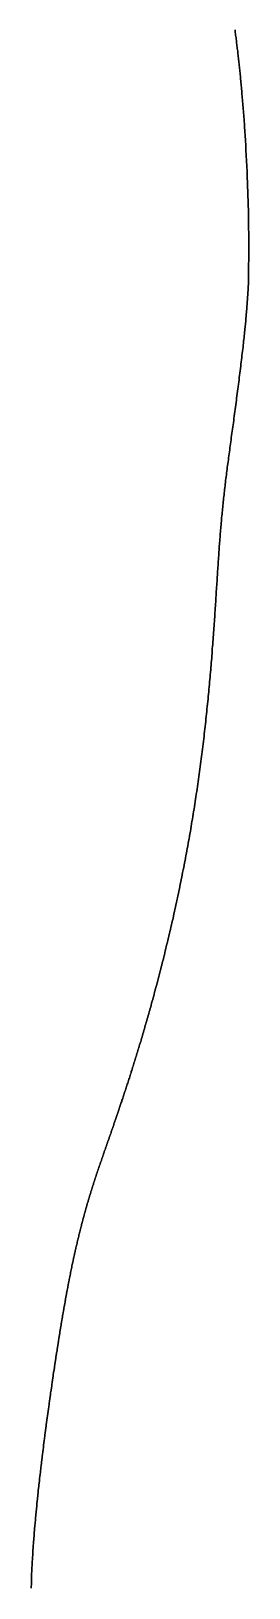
# Model space of a CAD drawing. Header units: inches. Extents: x 130170 to 284068, y 377793 to 804530.
# Drawn here: x 260296.8 to 260311.5, y 748606.5 to 748711.6 of the extents above; entities that cross this region are included whole.
import ezdxf

# ---------------------------------------------------------------- set-up
doc = ezdxf.new("R2010")
doc.units = ezdxf.units.IN
doc.header["$MEASUREMENT"] = 0
doc.layers.add('muni_il', color=7, linetype='Continuous')

msp = doc.modelspace()

# ---------------------------------------------------------------- linework, layer by layer
at = {"layer": 'muni_il'}
for points in [[(260296.78, 748606.47), (260296.78, 748606.52), (260296.78, 748606.58), (260296.78, 748606.63), (260296.79, 748606.68), (260296.79, 748606.74), (260296.79, 748606.79), (260296.79, 748606.85), (260296.79, 748606.9), (260296.79, 748606.95), (260296.8, 748607.01), (260296.8, 748607.06), (260296.8, 748607.12), (260296.8, 748607.17), (260296.8, 748607.23), (260296.81, 748607.28), (260296.81, 748607.34), (260296.81, 748607.39), (260296.81, 748607.45), (260296.81, 748607.51), (260296.82, 748607.56), (260296.82, 748607.62), (260296.82, 748607.68), (260296.82, 748607.73), (260296.83, 748607.79), (260296.83, 748607.85), (260296.83, 748607.9), (260296.84, 748607.96), (260296.84, 748608.02), (260296.84, 748608.08), (260296.85, 748608.13), (260296.85, 748608.19), (260296.85, 748608.25), (260296.85, 748608.31), (260296.86, 748608.37), (260296.86, 748608.43), (260296.86, 748608.48), (260296.87, 748608.54), (260296.87, 748608.6), (260296.88, 748608.66), (260296.88, 748608.72), (260296.88, 748608.78), (260296.89, 748608.84), (260296.89, 748608.9), (260296.89, 748608.96), (260296.9, 748609.02), (260296.9, 748609.09), (260296.91, 748609.15), (260296.91, 748609.21), (260296.92, 748609.27), (260296.92, 748609.33), (260296.92, 748609.39), (260296.93, 748609.45), (260296.93, 748609.52), (260296.94, 748609.58), (260296.94, 748609.64), (260296.95, 748609.7), (260296.95, 748609.77), (260296.96, 748609.83), (260296.96, 748609.89), (260296.97, 748609.96), (260296.97, 748610.02), (260296.98, 748610.09), (260296.98, 748610.15), (260296.99, 748610.22), (260296.99, 748610.28), (260297, 748610.34), (260297, 748610.41), (260297.01, 748610.47), (260297.01, 748610.54), (260297.02, 748610.61), (260297.03, 748610.67), (260297.03, 748610.74), (260297.04, 748610.8), (260297.04, 748610.87), (260297.05, 748610.94), (260297.06, 748611), (260297.06, 748611.07), (260297.07, 748611.14), (260297.07, 748611.21), (260297.08, 748611.27), (260297.09, 748611.34), (260297.09, 748611.41), (260297.1, 748611.48), (260297.11, 748611.55), (260297.11, 748611.61), (260297.12, 748611.68), (260297.13, 748611.75), (260297.13, 748611.82), (260297.14, 748611.89), (260297.15, 748611.96), (260297.15, 748612.03), (260297.16, 748612.1), (260297.17, 748612.17), (260297.17, 748612.24), (260297.18, 748612.31), (260297.19, 748612.38), (260297.2, 748612.45), (260297.2, 748612.52), (260297.21, 748612.59), (260297.22, 748612.67), (260297.23, 748612.74), (260297.23, 748612.81), (260297.24, 748612.88), (260297.25, 748612.95), (260297.26, 748613.02), (260297.26, 748613.1), (260297.27, 748613.17), (260297.28, 748613.24), (260297.29, 748613.31), (260297.3, 748613.39), (260297.3, 748613.46), (260297.31, 748613.53), (260297.32, 748613.61), (260297.33, 748613.68), (260297.34, 748613.75), (260297.34, 748613.83), (260297.35, 748613.9), (260297.36, 748613.98), (260297.37, 748614.05), (260297.38, 748614.12), (260297.39, 748614.2), (260297.4, 748614.27), (260297.4, 748614.35), (260297.41, 748614.42), (260297.42, 748614.5), (260297.43, 748614.57), (260297.44, 748614.65), (260297.45, 748614.72), (260297.46, 748614.8), (260297.47, 748614.87), (260297.47, 748614.95), (260297.48, 748615.02), (260297.49, 748615.1), (260297.5, 748615.17), (260297.51, 748615.25), (260297.52, 748615.33), (260297.53, 748615.4), (260297.54, 748615.48), (260297.55, 748615.55), (260297.56, 748615.63), (260297.57, 748615.71), (260297.58, 748615.78), (260297.59, 748615.86), (260297.6, 748615.94), (260297.61, 748616.01), (260297.62, 748616.09), (260297.62, 748616.16), (260297.63, 748616.24), (260297.64, 748616.32), (260297.65, 748616.39), (260297.66, 748616.47), (260297.67, 748616.55), (260297.68, 748616.62), (260297.69, 748616.7), (260297.7, 748616.78), (260297.71, 748616.85), (260297.72, 748616.93), (260297.73, 748617.01), (260297.74, 748617.08), (260297.75, 748617.16), (260297.76, 748617.24), (260297.77, 748617.31), (260297.78, 748617.39), (260297.79, 748617.47), (260297.8, 748617.54), (260297.81, 748617.62), (260297.82, 748617.7), (260297.83, 748617.77), (260297.84, 748617.85), (260297.85, 748617.93), (260297.86, 748618), (260297.87, 748618.08), (260297.89, 748618.16), (260297.9, 748618.23), (260297.91, 748618.31), (260297.92, 748618.38), (260297.93, 748618.46), (260297.94, 748618.54), (260297.95, 748618.61), (260297.96, 748618.69), (260297.97, 748618.76), (260297.98, 748618.84), (260297.99, 748618.91), (260298, 748618.99), (260298.01, 748619.07), (260298.02, 748619.14), (260298.03, 748619.22), (260298.04, 748619.29), (260298.05, 748619.37), (260298.06, 748619.44), (260298.07, 748619.51), (260298.08, 748619.59), (260298.09, 748619.66), (260298.1, 748619.74), (260298.12, 748619.81), (260298.13, 748619.89), (260298.14, 748619.96), (260298.15, 748620.03), (260298.16, 748620.11), (260298.17, 748620.18), (260298.18, 748620.25), (260298.19, 748620.33), (260298.2, 748620.4), (260298.21, 748620.47), (260298.22, 748620.55), (260298.23, 748620.62), (260298.24, 748620.69), (260298.25, 748620.76), (260298.26, 748620.83), (260298.27, 748620.91), (260298.28, 748620.98), (260298.29, 748621.05), (260298.31, 748621.12), (260298.32, 748621.19), (260298.33, 748621.26), (260298.34, 748621.33), (260298.35, 748621.4), (260298.36, 748621.47), (260298.37, 748621.54), (260298.38, 748621.61), (260298.39, 748621.68), (260298.4, 748621.75), (260298.41, 748621.82), (260298.42, 748621.89), (260298.43, 748621.96), (260298.44, 748622.03), (260298.45, 748622.1), (260298.46, 748622.17), (260298.47, 748622.23), (260298.48, 748622.3), (260298.49, 748622.37), (260298.5, 748622.44), (260298.52, 748622.5), (260298.53, 748622.57), (260298.54, 748622.64), (260298.55, 748622.7), (260298.56, 748622.77), (260298.57, 748622.84), (260298.58, 748622.9), (260298.59, 748622.97), (260298.6, 748623.03), (260298.61, 748623.1), (260298.62, 748623.16), (260298.63, 748623.23), (260298.64, 748623.29), (260298.65, 748623.36), (260298.66, 748623.42), (260298.67, 748623.48), (260298.68, 748623.55), (260298.69, 748623.61), (260298.7, 748623.67), (260298.71, 748623.73), (260298.72, 748623.8), (260298.73, 748623.86), (260298.74, 748623.92), (260298.75, 748623.98), (260298.76, 748624.04), (260298.77, 748624.11), (260298.78, 748624.17), (260298.79, 748624.23), (260298.8, 748624.29), (260298.81, 748624.35), (260298.82, 748624.41), (260298.83, 748624.47), (260298.84, 748624.53), (260298.85, 748624.59), (260298.86, 748624.64), (260298.87, 748624.7), (260298.88, 748624.76), (260298.89, 748624.82), (260298.9, 748624.88), (260298.91, 748624.94), (260298.92, 748624.99), (260298.93, 748625.05), (260298.94, 748625.11), (260298.95, 748625.16), (260298.96, 748625.22), (260298.97, 748625.28), (260298.98, 748625.33), (260298.99, 748625.39), (260299, 748625.44), (260299.01, 748625.5), (260299.02, 748625.55), (260299.03, 748625.61), (260299.04, 748625.66), (260299.05, 748625.72), (260299.06, 748625.77), (260299.07, 748625.83), (260299.08, 748625.88), (260299.09, 748625.93), (260299.1, 748625.99), (260299.1, 748626.04), (260299.11, 748626.09), (260299.12, 748626.14), (260299.13, 748626.2), (260299.14, 748626.25), (260299.15, 748626.3), (260299.16, 748626.35), (260299.17, 748626.4), (260299.18, 748626.45), (260299.19, 748626.51), (260299.2, 748626.56), (260299.21, 748626.61), (260299.22, 748626.66), (260299.23, 748626.71), (260299.24, 748626.76), (260299.25, 748626.81), (260299.26, 748626.86), (260299.27, 748626.91), (260299.28, 748626.95), (260299.28, 748627), (260299.29, 748627.05), (260299.3, 748627.1), (260299.31, 748627.15), (260299.32, 748627.2), (260299.33, 748627.24), (260299.34, 748627.29), (260299.35, 748627.34), (260299.36, 748627.39), (260299.37, 748627.43), (260299.38, 748627.48), (260299.39, 748627.53), (260299.4, 748627.57), (260299.41, 748627.62), (260299.42, 748627.67), (260299.42, 748627.71), (260299.43, 748627.76), (260299.44, 748627.8), (260299.45, 748627.85), (260299.46, 748627.89), (260299.47, 748627.94), (260299.48, 748627.99), (260299.49, 748628.03), (260299.5, 748628.07), (260299.51, 748628.12), (260299.52, 748628.16), (260299.53, 748628.21), (260299.53, 748628.25), (260299.54, 748628.3), (260299.55, 748628.34), (260299.56, 748628.38), (260299.57, 748628.43), (260299.58, 748628.47), (260299.59, 748628.51), (260299.6, 748628.56), (260299.61, 748628.6), (260299.62, 748628.64), (260299.63, 748628.68), (260299.64, 748628.73), (260299.64, 748628.77), (260299.65, 748628.81), (260299.66, 748628.85), (260299.67, 748628.89), (260299.68, 748628.94), (260299.69, 748628.98), (260299.7, 748629.02), (260299.71, 748629.06), (260299.72, 748629.1), (260299.73, 748629.14), (260299.74, 748629.18), (260299.75, 748629.22), (260299.75, 748629.27), (260299.76, 748629.31), (260299.77, 748629.35), (260299.78, 748629.39), (260299.79, 748629.43), (260299.8, 748629.47), (260299.81, 748629.51), (260299.82, 748629.55), (260299.83, 748629.59), (260299.84, 748629.63), (260299.85, 748629.67), (260299.86, 748629.71), (260299.87, 748629.75), (260299.87, 748629.79), (260299.88, 748629.82), (260299.89, 748629.86), (260299.9, 748629.9), (260299.91, 748629.94), (260299.92, 748629.98), (260299.93, 748630.02), (260299.94, 748630.06), (260299.95, 748630.1), (260299.96, 748630.14), (260299.97, 748630.17), (260299.98, 748630.21), (260299.99, 748630.25), (260299.99, 748630.29), (260300, 748630.33), (260300.01, 748630.37), (260300.02, 748630.4), (260300.03, 748630.44), (260300.04, 748630.48), (260300.05, 748630.52), (260300.06, 748630.56), (260300.07, 748630.59), (260300.08, 748630.63), (260300.09, 748630.67), (260300.1, 748630.71), (260300.11, 748630.74), (260300.12, 748630.78), (260300.13, 748630.82), (260300.14, 748630.86), (260300.15, 748630.89), (260300.16, 748630.93), (260300.16, 748630.97), (260300.17, 748631), (260300.18, 748631.04), (260300.19, 748631.08), (260300.2, 748631.11), (260300.21, 748631.15), (260300.22, 748631.19), (260300.23, 748631.23), (260300.24, 748631.26), (260300.25, 748631.3), (260300.26, 748631.34), (260300.27, 748631.37), (260300.28, 748631.41), (260300.29, 748631.45), (260300.3, 748631.48), (260300.31, 748631.52), (260300.32, 748631.55), (260300.33, 748631.59), (260300.34, 748631.63), (260300.35, 748631.66), (260300.36, 748631.7), (260300.37, 748631.74), (260300.38, 748631.77), (260300.39, 748631.81), (260300.4, 748631.85), (260300.41, 748631.88), (260300.42, 748631.92), (260300.43, 748631.95), (260300.44, 748631.99), (260300.45, 748632.03), (260300.46, 748632.06), (260300.47, 748632.1), (260300.48, 748632.13), (260300.49, 748632.17), (260300.5, 748632.21), (260300.51, 748632.24), (260300.52, 748632.28), (260300.53, 748632.32), (260300.54, 748632.35), (260300.55, 748632.39), (260300.56, 748632.42), (260300.57, 748632.46), (260300.58, 748632.5), (260300.59, 748632.53), (260300.61, 748632.57), (260300.62, 748632.6), (260300.63, 748632.64), (260300.64, 748632.68), (260300.65, 748632.71), (260300.66, 748632.75), (260300.67, 748632.79), (260300.68, 748632.82), (260300.69, 748632.86), (260300.7, 748632.89), (260300.71, 748632.93), (260300.72, 748632.97), (260300.74, 748633), (260300.75, 748633.04), (260300.76, 748633.08), (260300.77, 748633.11), (260300.78, 748633.15), (260300.79, 748633.19), (260300.8, 748633.22), (260300.81, 748633.26), (260300.83, 748633.3), (260300.84, 748633.33), (260300.85, 748633.37), (260300.86, 748633.41), (260300.87, 748633.44), (260300.88, 748633.48), (260300.9, 748633.52), (260300.91, 748633.56), (260300.92, 748633.59), (260300.93, 748633.63), (260300.94, 748633.67), (260300.95, 748633.71), (260300.97, 748633.74), (260300.98, 748633.78), (260300.99, 748633.82), (260301, 748633.86), (260301.02, 748633.9), (260301.03, 748633.93), (260301.04, 748633.97), (260301.05, 748634.01), (260301.07, 748634.05), (260301.08, 748634.09), (260301.09, 748634.13), (260301.1, 748634.16), (260301.12, 748634.2), (260301.13, 748634.24), (260301.14, 748634.28), (260301.15, 748634.32), (260301.17, 748634.36), (260301.18, 748634.4), (260301.19, 748634.44), (260301.21, 748634.48), (260301.22, 748634.52), (260301.23, 748634.56), (260301.25, 748634.6), (260301.26, 748634.64), (260301.28, 748634.68), (260301.29, 748634.72), (260301.3, 748634.76), (260301.32, 748634.8), (260301.33, 748634.85), (260301.35, 748634.89), (260301.36, 748634.93), (260301.37, 748634.97), (260301.39, 748635.01), (260301.4, 748635.06), (260301.42, 748635.1), (260301.43, 748635.14), (260301.45, 748635.18), (260301.46, 748635.23), (260301.48, 748635.27), (260301.49, 748635.31), (260301.51, 748635.36), (260301.52, 748635.4), (260301.54, 748635.45), (260301.55, 748635.49), (260301.57, 748635.53), (260301.58, 748635.58), (260301.6, 748635.63), (260301.61, 748635.67), (260301.63, 748635.72), (260301.65, 748635.76), (260301.66, 748635.81), (260301.68, 748635.86), (260301.69, 748635.9), (260301.71, 748635.95), (260301.73, 748636), (260301.74, 748636.04), (260301.76, 748636.09), (260301.78, 748636.14), (260301.79, 748636.19), (260301.81, 748636.24), (260301.83, 748636.29), (260301.85, 748636.34), (260301.86, 748636.39), (260301.88, 748636.44), (260301.9, 748636.49), (260301.92, 748636.54), (260301.93, 748636.59), (260301.95, 748636.64), (260301.97, 748636.69), (260301.99, 748636.75), (260302.01, 748636.8), (260302.03, 748636.85), (260302.04, 748636.91), (260302.06, 748636.96), (260302.08, 748637.01), (260302.1, 748637.07), (260302.12, 748637.12), (260302.14, 748637.18), (260302.16, 748637.23), (260302.18, 748637.29), (260302.2, 748637.35), (260302.22, 748637.4), (260302.24, 748637.46), (260302.26, 748637.52), (260302.28, 748637.58), (260302.3, 748637.64), (260302.32, 748637.7), (260302.34, 748637.76), (260302.36, 748637.82), (260302.38, 748637.88), (260302.4, 748637.94), (260302.42, 748638), (260302.44, 748638.06), (260302.47, 748638.12), (260302.49, 748638.19), (260302.51, 748638.25), (260302.53, 748638.32), (260302.55, 748638.38), (260302.58, 748638.45), (260302.6, 748638.51), (260302.62, 748638.58), (260302.64, 748638.64), (260302.67, 748638.71), (260302.69, 748638.78), (260302.71, 748638.85), (260302.74, 748638.92), (260302.76, 748638.99), (260302.78, 748639.06), (260302.81, 748639.13), (260302.83, 748639.2), (260302.85, 748639.27), (260302.88, 748639.34), (260302.9, 748639.42), (260302.93, 748639.49), (260302.95, 748639.56), (260302.98, 748639.64), (260303, 748639.71), (260303.03, 748639.79), (260303.05, 748639.87), (260303.08, 748639.94), (260303.1, 748640.02), (260303.13, 748640.1), (260303.16, 748640.18), (260303.18, 748640.26), (260303.21, 748640.34), (260303.23, 748640.42), (260303.26, 748640.5), (260303.29, 748640.58), (260303.31, 748640.67), (260303.34, 748640.75), (260303.37, 748640.84), (260303.4, 748640.92), (260303.42, 748641.01), (260303.45, 748641.09), (260303.48, 748641.18), (260303.51, 748641.27), (260303.53, 748641.36), (260303.56, 748641.44), (260303.59, 748641.53), (260303.62, 748641.63), (260303.65, 748641.72), (260303.68, 748641.81), (260303.71, 748641.9), (260303.73, 748642), (260303.76, 748642.09), (260303.79, 748642.18), (260303.82, 748642.28), (260303.85, 748642.38), (260303.88, 748642.47), (260303.91, 748642.57), (260303.94, 748642.67), (260303.97, 748642.77), (260304, 748642.87), (260304.03, 748642.97), (260304.06, 748643.07), (260304.09, 748643.17), (260304.13, 748643.28), (260304.16, 748643.38), (260304.19, 748643.48), (260304.22, 748643.59), (260304.25, 748643.7), (260304.28, 748643.8), (260304.31, 748643.91), (260304.35, 748644.02), (260304.38, 748644.13), (260304.41, 748644.24), (260304.44, 748644.35), (260304.47, 748644.46), (260304.51, 748644.57), (260304.54, 748644.68), (260304.57, 748644.8), (260304.6, 748644.91), (260304.64, 748645.03), (260304.67, 748645.14), (260304.7, 748645.26), (260304.74, 748645.38), (260304.77, 748645.5), (260304.8, 748645.61), (260304.84, 748645.73), (260304.87, 748645.85), (260304.9, 748645.98), (260304.94, 748646.1), (260304.97, 748646.22), (260305, 748646.34), (260305.04, 748646.47), (260305.07, 748646.59), (260305.1, 748646.72), (260305.14, 748646.85), (260305.17, 748646.97), (260305.21, 748647.1), (260305.24, 748647.23), (260305.27, 748647.36), (260305.31, 748647.49), (260305.34, 748647.62), (260305.38, 748647.75), (260305.41, 748647.88), (260305.45, 748648.02), (260305.48, 748648.15), (260305.51, 748648.28), (260305.55, 748648.42), (260305.58, 748648.55), (260305.62, 748648.69), (260305.65, 748648.83), (260305.69, 748648.96), (260305.72, 748649.1), (260305.76, 748649.24), (260305.79, 748649.38), (260305.82, 748649.52), (260305.86, 748649.66), (260305.89, 748649.8), (260305.93, 748649.95), (260305.96, 748650.09), (260306, 748650.23), (260306.03, 748650.38), (260306.06, 748650.52), (260306.1, 748650.67), (260306.13, 748650.81), (260306.17, 748650.96), (260306.2, 748651.11), (260306.24, 748651.26), (260306.27, 748651.41), (260306.3, 748651.55), (260306.34, 748651.7), (260306.37, 748651.85), (260306.4, 748652), (260306.44, 748652.16), (260306.47, 748652.31), (260306.5, 748652.46), (260306.54, 748652.61), (260306.57, 748652.77), (260306.6, 748652.92), (260306.64, 748653.08), (260306.67, 748653.23), (260306.7, 748653.39), (260306.74, 748653.54), (260306.77, 748653.7), (260306.8, 748653.86), (260306.83, 748654.01), (260306.87, 748654.17), (260306.9, 748654.33), (260306.93, 748654.49), (260306.96, 748654.65), (260306.99, 748654.81), (260307.02, 748654.97), (260307.06, 748655.13), (260307.09, 748655.29), (260307.12, 748655.45), (260307.15, 748655.61), (260307.18, 748655.77), (260307.21, 748655.94), (260307.24, 748656.1), (260307.27, 748656.26), (260307.3, 748656.43), (260307.33, 748656.59), (260307.36, 748656.75), (260307.39, 748656.92), (260307.42, 748657.08), (260307.45, 748657.25), (260307.48, 748657.41), (260307.51, 748657.58), (260307.54, 748657.74), (260307.56, 748657.91), (260307.59, 748658.08), (260307.62, 748658.24), (260307.65, 748658.41), (260307.67, 748658.58), (260307.7, 748658.75), (260307.73, 748658.91), (260307.76, 748659.08), (260307.78, 748659.25), (260307.81, 748659.42), (260307.83, 748659.59), (260307.86, 748659.75), (260307.89, 748659.92), (260307.91, 748660.09), (260307.94, 748660.26), (260307.96, 748660.43), (260307.99, 748660.6), (260308.01, 748660.77), (260308.04, 748660.94), (260308.06, 748661.11), (260308.08, 748661.28), (260308.11, 748661.45), (260308.13, 748661.62), (260308.15, 748661.79), (260308.18, 748661.96), (260308.2, 748662.13), (260308.22, 748662.3), (260308.24, 748662.47), (260308.27, 748662.63), (260308.29, 748662.8), (260308.31, 748662.97), (260308.33, 748663.14), (260308.35, 748663.31), (260308.37, 748663.48), (260308.39, 748663.65), (260308.41, 748663.82), (260308.43, 748663.99), (260308.45, 748664.16), (260308.47, 748664.33), (260308.49, 748664.5), (260308.51, 748664.67), (260308.53, 748664.84), (260308.55, 748665), (260308.56, 748665.17), (260308.58, 748665.34), (260308.6, 748665.51), (260308.62, 748665.68), (260308.63, 748665.84), (260308.65, 748666.01), (260308.67, 748666.18), (260308.68, 748666.34), (260308.7, 748666.51), (260308.72, 748666.68), (260308.73, 748666.84), (260308.75, 748667.01), (260308.76, 748667.17), (260308.78, 748667.34), (260308.79, 748667.5), (260308.81, 748667.67), (260308.82, 748667.83), (260308.84, 748667.99), (260308.85, 748668.16), (260308.87, 748668.32), (260308.88, 748668.48), (260308.89, 748668.64), (260308.91, 748668.8), (260308.92, 748668.96), (260308.93, 748669.12), (260308.95, 748669.28), (260308.96, 748669.44), (260308.97, 748669.6), (260308.98, 748669.76), (260308.99, 748669.92), (260309.01, 748670.07), (260309.02, 748670.23), (260309.03, 748670.39), (260309.04, 748670.54), (260309.05, 748670.7), (260309.06, 748670.85), (260309.07, 748671), (260309.09, 748671.16), (260309.1, 748671.31), (260309.11, 748671.46), (260309.12, 748671.61), (260309.13, 748671.76), (260309.14, 748671.91), (260309.15, 748672.06), (260309.16, 748672.21), (260309.17, 748672.36), (260309.18, 748672.5), (260309.19, 748672.65), (260309.2, 748672.8), (260309.21, 748672.94), (260309.22, 748673.08), (260309.22, 748673.23), (260309.23, 748673.37), (260309.24, 748673.51), (260309.25, 748673.65), (260309.26, 748673.79), (260309.27, 748673.93), (260309.28, 748674.07), (260309.29, 748674.21), (260309.3, 748674.35), (260309.31, 748674.48), (260309.31, 748674.62), (260309.32, 748674.76), (260309.33, 748674.89), (260309.34, 748675.02), (260309.35, 748675.16), (260309.36, 748675.29), (260309.37, 748675.42), (260309.38, 748675.55), (260309.38, 748675.68), (260309.39, 748675.81), (260309.4, 748675.94), (260309.41, 748676.07), (260309.42, 748676.2), (260309.43, 748676.32), (260309.44, 748676.45), (260309.45, 748676.58), (260309.46, 748676.7), (260309.46, 748676.83), (260309.47, 748676.95), (260309.48, 748677.07), (260309.49, 748677.2), (260309.5, 748677.32), (260309.51, 748677.44), (260309.52, 748677.56), (260309.53, 748677.69), (260309.54, 748677.81), (260309.55, 748677.93), (260309.56, 748678.05), (260309.57, 748678.17), (260309.58, 748678.29), (260309.59, 748678.41), (260309.6, 748678.53), (260309.61, 748678.64), (260309.62, 748678.76), (260309.63, 748678.88), (260309.65, 748679), (260309.66, 748679.12), (260309.67, 748679.24), (260309.68, 748679.36), (260309.69, 748679.47), (260309.7, 748679.59), (260309.72, 748679.71), (260309.73, 748679.83), (260309.74, 748679.95), (260309.75, 748680.07), (260309.77, 748680.19), (260309.78, 748680.31), (260309.79, 748680.43), (260309.81, 748680.55), (260309.82, 748680.67), (260309.84, 748680.79), (260309.85, 748680.91), (260309.86, 748681.03), (260309.88, 748681.15), (260309.89, 748681.28), (260309.91, 748681.4), (260309.92, 748681.53), (260309.94, 748681.65), (260309.95, 748681.78), (260309.97, 748681.9), (260309.99, 748682.03), (260310, 748682.16), (260310.02, 748682.28), (260310.04, 748682.41), (260310.05, 748682.54), (260310.07, 748682.67), (260310.09, 748682.81), (260310.1, 748682.94), (260310.12, 748683.07), (260310.14, 748683.21), (260310.16, 748683.34), (260310.18, 748683.48), (260310.19, 748683.61), (260310.21, 748683.75), (260310.23, 748683.89), (260310.25, 748684.03), (260310.27, 748684.17), (260310.29, 748684.31), (260310.31, 748684.46), (260310.33, 748684.6), (260310.35, 748684.74), (260310.37, 748684.89), (260310.39, 748685.03), (260310.41, 748685.18), (260310.43, 748685.33), (260310.45, 748685.48), (260310.47, 748685.63), (260310.49, 748685.78), (260310.51, 748685.93), (260310.53, 748686.08), (260310.55, 748686.23), (260310.57, 748686.38), (260310.59, 748686.54), (260310.61, 748686.69), (260310.63, 748686.84), (260310.65, 748687), (260310.67, 748687.15), (260310.69, 748687.3), (260310.71, 748687.46), (260310.73, 748687.61), (260310.75, 748687.77), (260310.77, 748687.92), (260310.79, 748688.08), (260310.81, 748688.23), (260310.83, 748688.38), (260310.85, 748688.53), (260310.87, 748688.69), (260310.89, 748688.84), (260310.91, 748688.99), (260310.92, 748689.14), (260310.94, 748689.28), (260310.96, 748689.43), (260310.98, 748689.58), (260310.99, 748689.72), (260311.01, 748689.86), (260311.03, 748690), (260311.04, 748690.14), (260311.06, 748690.28), (260311.07, 748690.41), (260311.09, 748690.55), (260311.1, 748690.68), (260311.12, 748690.8), (260311.13, 748690.93), (260311.14, 748691.05), (260311.16, 748691.17), (260311.17, 748691.29), (260311.18, 748691.4), (260311.19, 748691.51), (260311.2, 748691.62), (260311.21, 748691.72), (260311.22, 748691.82), (260311.23, 748691.91), (260311.24, 748692.01), (260311.25, 748692.09), (260311.25, 748692.18), (260311.26, 748692.26), (260311.27, 748692.33), (260311.27, 748692.4), (260311.28, 748692.47), (260311.28, 748692.53), (260311.29, 748692.59), (260311.29, 748692.64), (260311.3, 748692.69), (260311.3, 748692.74), (260311.3, 748692.78), (260311.31, 748692.81), (260311.31, 748692.84), (260311.31, 748692.87), (260311.31, 748692.89), (260311.31, 748692.91), (260311.31, 748692.93), (260311.31, 748692.94), (260311.41, 748694.21), (260311.42, 748694.7), (260311.43, 748694.94), (260311.43, 748695.18), (260311.44, 748695.42), (260311.44, 748695.66), (260311.44, 748695.9), (260311.45, 748696.14), (260311.45, 748696.38), (260311.45, 748696.62), (260311.45, 748696.86), (260311.45, 748697.09), (260311.45, 748697.33), (260311.45, 748697.56), (260311.45, 748697.79), (260311.45, 748698.02), (260311.44, 748698.25), (260311.44, 748698.48), (260311.44, 748698.71), (260311.43, 748698.93), (260311.43, 748699.15), (260311.42, 748699.37), (260311.42, 748699.59), (260311.41, 748699.81), (260311.41, 748700.02), (260311.4, 748700.23), (260311.39, 748700.44), (260311.39, 748700.65), (260311.38, 748700.86), (260311.37, 748701.06), (260311.37, 748701.26), (260311.36, 748701.46), (260311.35, 748701.66), (260311.34, 748701.85), (260311.33, 748702.04), (260311.33, 748702.23), (260311.32, 748702.42), (260311.31, 748702.6), (260311.3, 748702.78), (260311.29, 748702.96), (260311.28, 748703.14), (260311.27, 748703.32), (260311.26, 748703.49), (260311.25, 748703.66), (260311.24, 748703.83), (260311.24, 748703.99), (260311.23, 748704.16), (260311.22, 748704.32), (260311.21, 748704.48), (260311.2, 748704.63), (260311.19, 748704.79), (260311.18, 748704.94), (260311.17, 748705.09), (260311.16, 748705.24), (260311.15, 748705.39), (260311.14, 748705.53), (260311.13, 748705.67), (260311.12, 748705.81), (260311.11, 748705.95), (260311.1, 748706.09), (260311.09, 748706.22), (260311.08, 748706.35), (260311.07, 748706.49), (260311.05, 748706.61), (260311.04, 748706.74), (260311.03, 748706.87), (260311.02, 748706.99), (260311.01, 748707.12), (260311, 748707.24), (260310.99, 748707.36), (260310.98, 748707.47), (260310.97, 748707.59), (260310.96, 748707.71), (260310.95, 748707.82), (260310.94, 748707.94), (260310.93, 748708.05), (260310.92, 748708.16), (260310.91, 748708.27), (260310.9, 748708.38), (260310.89, 748708.48), (260310.88, 748708.59), (260310.87, 748708.69), (260310.86, 748708.8), (260310.85, 748708.9), (260310.84, 748709), (260310.83, 748709.11), (260310.82, 748709.21), (260310.8, 748709.31), (260310.79, 748709.41), (260310.78, 748709.5), (260310.77, 748709.6), (260310.76, 748709.7), (260310.75, 748709.8), (260310.74, 748709.89), (260310.73, 748709.99), (260310.72, 748710.08), (260310.71, 748710.17), (260310.7, 748710.27), (260310.69, 748710.36), (260310.67, 748710.45), (260310.66, 748710.54), (260310.65, 748710.64), (260310.64, 748710.73), (260310.63, 748710.82), (260310.62, 748710.91), (260310.61, 748711), (260310.6, 748711.08), (260310.59, 748711.17), (260310.58, 748711.26), (260310.56, 748711.35), (260310.55, 748711.44), (260310.54, 748711.52), (260310.53, 748711.61), (260310.52, 748711.7)], [(260310.52, 748711.7), (260310.53, 748711.61), (260310.54, 748711.52), (260310.55, 748711.44), (260310.56, 748711.35), (260310.58, 748711.26), (260310.59, 748711.17), (260310.6, 748711.08), (260310.61, 748711), (260310.62, 748710.91), (260310.63, 748710.82), (260310.64, 748710.73), (260310.65, 748710.64), (260310.66, 748710.54), (260310.67, 748710.45), (260310.69, 748710.36), (260310.7, 748710.27), (260310.71, 748710.17), (260310.72, 748710.08), (260310.73, 748709.99), (260310.74, 748709.89), (260310.75, 748709.8), (260310.76, 748709.7), (260310.77, 748709.6), (260310.78, 748709.5), (260310.79, 748709.41), (260310.8, 748709.31), (260310.82, 748709.21), (260310.83, 748709.11), (260310.84, 748709), (260310.85, 748708.9), (260310.86, 748708.8), (260310.87, 748708.69), (260310.88, 748708.59), (260310.89, 748708.48), (260310.9, 748708.38), (260310.91, 748708.27), (260310.92, 748708.16), (260310.93, 748708.05), (260310.94, 748707.94), (260310.95, 748707.82), (260310.96, 748707.71), (260310.97, 748707.59), (260310.98, 748707.47), (260310.99, 748707.36), (260311, 748707.24), (260311.01, 748707.12), (260311.02, 748706.99), (260311.03, 748706.87), (260311.04, 748706.74), (260311.05, 748706.61), (260311.07, 748706.49), (260311.08, 748706.35), (260311.09, 748706.22), (260311.1, 748706.09), (260311.11, 748705.95), (260311.12, 748705.81), (260311.13, 748705.67), (260311.14, 748705.53), (260311.15, 748705.39), (260311.16, 748705.24), (260311.17, 748705.09), (260311.18, 748704.94), (260311.19, 748704.79), (260311.2, 748704.63), (260311.21, 748704.48), (260311.22, 748704.32), (260311.23, 748704.16), (260311.24, 748703.99), (260311.24, 748703.83), (260311.25, 748703.66), (260311.26, 748703.49), (260311.27, 748703.32), (260311.28, 748703.14), (260311.29, 748702.96), (260311.3, 748702.78), (260311.31, 748702.6), (260311.32, 748702.42), (260311.33, 748702.23), (260311.33, 748702.04), (260311.34, 748701.85), (260311.35, 748701.66), (260311.36, 748701.46), (260311.37, 748701.26), (260311.37, 748701.06), (260311.38, 748700.86), (260311.39, 748700.65), (260311.39, 748700.44), (260311.4, 748700.23), (260311.41, 748700.02), (260311.41, 748699.81), (260311.42, 748699.59), (260311.42, 748699.37), (260311.43, 748699.15), (260311.43, 748698.93), (260311.44, 748698.71), (260311.44, 748698.48), (260311.44, 748698.25), (260311.45, 748698.02), (260311.45, 748697.79), (260311.45, 748697.56), (260311.45, 748697.33), (260311.45, 748697.09), (260311.45, 748696.86), (260311.45, 748696.62), (260311.45, 748696.38), (260311.45, 748696.14), (260311.44, 748695.9), (260311.44, 748695.66), (260311.44, 748695.42), (260311.43, 748695.18), (260311.43, 748694.94), (260311.42, 748694.7), (260311.41, 748694.21), (260311.31, 748692.94), (260311.31, 748692.93), (260311.31, 748692.91), (260311.31, 748692.89), (260311.31, 748692.87), (260311.31, 748692.84), (260311.31, 748692.81), (260311.3, 748692.78), (260311.3, 748692.74), (260311.3, 748692.69), (260311.29, 748692.64), (260311.29, 748692.59), (260311.28, 748692.53), (260311.28, 748692.47), (260311.27, 748692.4), (260311.27, 748692.33), (260311.26, 748692.26), (260311.25, 748692.18), (260311.25, 748692.09), (260311.24, 748692.01), (260311.23, 748691.91), (260311.22, 748691.82), (260311.21, 748691.72), (260311.2, 748691.62), (260311.19, 748691.51), (260311.18, 748691.4), (260311.17, 748691.29), (260311.16, 748691.17), (260311.14, 748691.05), (260311.13, 748690.93), (260311.12, 748690.8), (260311.1, 748690.68), (260311.09, 748690.55), (260311.07, 748690.41), (260311.06, 748690.28), (260311.04, 748690.14), (260311.03, 748690), (260311.01, 748689.86), (260310.99, 748689.72), (260310.98, 748689.58), (260310.96, 748689.43), (260310.94, 748689.28), (260310.92, 748689.14), (260310.91, 748688.99), (260310.89, 748688.84), (260310.87, 748688.69), (260310.85, 748688.53), (260310.83, 748688.38), (260310.81, 748688.23), (260310.79, 748688.08), (260310.77, 748687.92), (260310.75, 748687.77), (260310.73, 748687.61), (260310.71, 748687.46), (260310.69, 748687.3), (260310.67, 748687.15), (260310.65, 748687), (260310.63, 748686.84), (260310.61, 748686.69), (260310.59, 748686.54), (260310.57, 748686.38), (260310.55, 748686.23), (260310.53, 748686.08), (260310.51, 748685.93), (260310.49, 748685.78), (260310.47, 748685.63), (260310.45, 748685.48), (260310.43, 748685.33), (260310.41, 748685.18), (260310.39, 748685.03), (260310.37, 748684.89), (260310.35, 748684.74), (260310.33, 748684.6), (260310.31, 748684.46), (260310.29, 748684.31), (260310.27, 748684.17), (260310.25, 748684.03), (260310.23, 748683.89), (260310.21, 748683.75), (260310.19, 748683.61), (260310.18, 748683.48), (260310.16, 748683.34), (260310.14, 748683.21), (260310.12, 748683.07), (260310.1, 748682.94), (260310.09, 748682.81), (260310.07, 748682.67), (260310.05, 748682.54), (260310.04, 748682.41), (260310.02, 748682.28), (260310, 748682.16), (260309.99, 748682.03), (260309.97, 748681.9), (260309.95, 748681.78), (260309.94, 748681.65), (260309.92, 748681.53), (260309.91, 748681.4), (260309.89, 748681.28), (260309.88, 748681.15), (260309.86, 748681.03), (260309.85, 748680.91), (260309.84, 748680.79), (260309.82, 748680.67), (260309.81, 748680.55), (260309.79, 748680.43), (260309.78, 748680.31), (260309.77, 748680.19), (260309.75, 748680.07), (260309.74, 748679.95), (260309.73, 748679.83), (260309.72, 748679.71), (260309.7, 748679.59), (260309.69, 748679.47), (260309.68, 748679.36), (260309.67, 748679.24), (260309.66, 748679.12), (260309.65, 748679), (260309.63, 748678.88), (260309.62, 748678.76), (260309.61, 748678.64), (260309.6, 748678.53), (260309.59, 748678.41), (260309.58, 748678.29), (260309.57, 748678.17), (260309.56, 748678.05), (260309.55, 748677.93), (260309.54, 748677.81), (260309.53, 748677.69), (260309.52, 748677.56), (260309.51, 748677.44), (260309.5, 748677.32), (260309.49, 748677.2), (260309.48, 748677.07), (260309.47, 748676.95), (260309.46, 748676.83), (260309.46, 748676.7), (260309.45, 748676.58), (260309.44, 748676.45), (260309.43, 748676.32), (260309.42, 748676.2), (260309.41, 748676.07), (260309.4, 748675.94), (260309.39, 748675.81), (260309.38, 748675.68), (260309.38, 748675.55), (260309.37, 748675.42), (260309.36, 748675.29), (260309.35, 748675.16), (260309.34, 748675.02), (260309.33, 748674.89), (260309.32, 748674.76), (260309.31, 748674.62), (260309.31, 748674.48), (260309.3, 748674.35), (260309.29, 748674.21), (260309.28, 748674.07), (260309.27, 748673.93), (260309.26, 748673.79), (260309.25, 748673.65), (260309.24, 748673.51), (260309.23, 748673.37), (260309.22, 748673.23), (260309.22, 748673.08), (260309.21, 748672.94), (260309.2, 748672.8), (260309.19, 748672.65), (260309.18, 748672.5), (260309.17, 748672.36), (260309.16, 748672.21), (260309.15, 748672.06), (260309.14, 748671.91), (260309.13, 748671.76), (260309.12, 748671.61), (260309.11, 748671.46), (260309.1, 748671.31), (260309.09, 748671.16), (260309.07, 748671), (260309.06, 748670.85), (260309.05, 748670.7), (260309.04, 748670.54), (260309.03, 748670.39), (260309.02, 748670.23), (260309.01, 748670.07), (260308.99, 748669.92), (260308.98, 748669.76), (260308.97, 748669.6), (260308.96, 748669.44), (260308.95, 748669.28), (260308.93, 748669.12), (260308.92, 748668.96), (260308.91, 748668.8), (260308.89, 748668.64), (260308.88, 748668.48), (260308.87, 748668.32), (260308.85, 748668.16), (260308.84, 748667.99), (260308.82, 748667.83), (260308.81, 748667.67), (260308.79, 748667.5), (260308.78, 748667.34), (260308.76, 748667.17), (260308.75, 748667.01), (260308.73, 748666.84), (260308.72, 748666.68), (260308.7, 748666.51), (260308.68, 748666.34), (260308.67, 748666.18), (260308.65, 748666.01), (260308.63, 748665.84), (260308.62, 748665.68), (260308.6, 748665.51), (260308.58, 748665.34), (260308.56, 748665.17), (260308.55, 748665), (260308.53, 748664.84), (260308.51, 748664.67), (260308.49, 748664.5), (260308.47, 748664.33), (260308.45, 748664.16), (260308.43, 748663.99), (260308.41, 748663.82), (260308.39, 748663.65), (260308.37, 748663.48), (260308.35, 748663.31), (260308.33, 748663.14), (260308.31, 748662.97), (260308.29, 748662.8), (260308.27, 748662.63), (260308.24, 748662.47), (260308.22, 748662.3), (260308.2, 748662.13), (260308.18, 748661.96), (260308.15, 748661.79), (260308.13, 748661.62), (260308.11, 748661.45), (260308.08, 748661.28), (260308.06, 748661.11), (260308.04, 748660.94), (260308.01, 748660.77), (260307.99, 748660.6), (260307.96, 748660.43), (260307.94, 748660.26), (260307.91, 748660.09), (260307.89, 748659.92), (260307.86, 748659.75), (260307.83, 748659.59), (260307.81, 748659.42), (260307.78, 748659.25), (260307.76, 748659.08), (260307.73, 748658.91), (260307.7, 748658.75), (260307.67, 748658.58), (260307.65, 748658.41), (260307.62, 748658.24), (260307.59, 748658.08), (260307.56, 748657.91), (260307.54, 748657.74), (260307.51, 748657.58), (260307.48, 748657.41), (260307.45, 748657.25), (260307.42, 748657.08), (260307.39, 748656.92), (260307.36, 748656.75), (260307.33, 748656.59), (260307.3, 748656.43), (260307.27, 748656.26), (260307.24, 748656.1), (260307.21, 748655.94), (260307.18, 748655.77), (260307.15, 748655.61), (260307.12, 748655.45), (260307.09, 748655.29), (260307.06, 748655.13), (260307.02, 748654.97), (260306.99, 748654.81), (260306.96, 748654.65), (260306.93, 748654.49), (260306.9, 748654.33), (260306.87, 748654.17), (260306.83, 748654.01), (260306.8, 748653.86), (260306.77, 748653.7), (260306.74, 748653.54), (260306.7, 748653.39), (260306.67, 748653.23), (260306.64, 748653.08), (260306.6, 748652.92), (260306.57, 748652.77), (260306.54, 748652.61), (260306.5, 748652.46), (260306.47, 748652.31), (260306.44, 748652.16), (260306.4, 748652), (260306.37, 748651.85), (260306.34, 748651.7), (260306.3, 748651.55), (260306.27, 748651.41), (260306.24, 748651.26), (260306.2, 748651.11), (260306.17, 748650.96), (260306.13, 748650.81), (260306.1, 748650.67), (260306.06, 748650.52), (260306.03, 748650.38), (260306, 748650.23), (260305.96, 748650.09), (260305.93, 748649.95), (260305.89, 748649.8), (260305.86, 748649.66), (260305.82, 748649.52), (260305.79, 748649.38), (260305.76, 748649.24), (260305.72, 748649.1), (260305.69, 748648.96), (260305.65, 748648.83), (260305.62, 748648.69), (260305.58, 748648.55), (260305.55, 748648.42), (260305.51, 748648.28), (260305.48, 748648.15), (260305.45, 748648.02), (260305.41, 748647.88), (260305.38, 748647.75), (260305.34, 748647.62), (260305.31, 748647.49), (260305.27, 748647.36), (260305.24, 748647.23), (260305.21, 748647.1), (260305.17, 748646.97), (260305.14, 748646.85), (260305.1, 748646.72), (260305.07, 748646.59), (260305.04, 748646.47), (260305, 748646.34), (260304.97, 748646.22), (260304.94, 748646.1), (260304.9, 748645.98), (260304.87, 748645.85), (260304.84, 748645.73), (260304.8, 748645.61), (260304.77, 748645.5), (260304.74, 748645.38), (260304.7, 748645.26), (260304.67, 748645.14), (260304.64, 748645.03), (260304.6, 748644.91), (260304.57, 748644.8), (260304.54, 748644.68), (260304.51, 748644.57), (260304.47, 748644.46), (260304.44, 748644.35), (260304.41, 748644.24), (260304.38, 748644.13), (260304.35, 748644.02), (260304.31, 748643.91), (260304.28, 748643.8), (260304.25, 748643.7), (260304.22, 748643.59), (260304.19, 748643.48), (260304.16, 748643.38), (260304.13, 748643.28), (260304.09, 748643.17), (260304.06, 748643.07), (260304.03, 748642.97), (260304, 748642.87), (260303.97, 748642.77), (260303.94, 748642.67), (260303.91, 748642.57), (260303.88, 748642.47), (260303.85, 748642.38), (260303.82, 748642.28), (260303.79, 748642.18), (260303.76, 748642.09), (260303.73, 748642), (260303.71, 748641.9), (260303.68, 748641.81), (260303.65, 748641.72), (260303.62, 748641.63), (260303.59, 748641.53), (260303.56, 748641.44), (260303.53, 748641.36), (260303.51, 748641.27), (260303.48, 748641.18), (260303.45, 748641.09), (260303.42, 748641.01), (260303.4, 748640.92), (260303.37, 748640.84), (260303.34, 748640.75), (260303.31, 748640.67), (260303.29, 748640.58), (260303.26, 748640.5), (260303.23, 748640.42), (260303.21, 748640.34), (260303.18, 748640.26), (260303.16, 748640.18), (260303.13, 748640.1), (260303.1, 748640.02), (260303.08, 748639.94), (260303.05, 748639.87), (260303.03, 748639.79), (260303, 748639.71), (260302.98, 748639.64), (260302.95, 748639.56), (260302.93, 748639.49), (260302.9, 748639.42), (260302.88, 748639.34), (260302.85, 748639.27), (260302.83, 748639.2), (260302.81, 748639.13), (260302.78, 748639.06), (260302.76, 748638.99), (260302.74, 748638.92), (260302.71, 748638.85), (260302.69, 748638.78), (260302.67, 748638.71), (260302.64, 748638.64), (260302.62, 748638.58), (260302.6, 748638.51), (260302.58, 748638.45), (260302.55, 748638.38), (260302.53, 748638.32), (260302.51, 748638.25), (260302.49, 748638.19), (260302.47, 748638.12), (260302.44, 748638.06), (260302.42, 748638), (260302.4, 748637.94), (260302.38, 748637.88), (260302.36, 748637.82), (260302.34, 748637.76), (260302.32, 748637.7), (260302.3, 748637.64), (260302.28, 748637.58), (260302.26, 748637.52), (260302.24, 748637.46), (260302.22, 748637.4), (260302.2, 748637.35), (260302.18, 748637.29), (260302.16, 748637.23), (260302.14, 748637.18), (260302.12, 748637.12), (260302.1, 748637.07), (260302.08, 748637.01), (260302.06, 748636.96), (260302.04, 748636.91), (260302.03, 748636.85), (260302.01, 748636.8), (260301.99, 748636.75), (260301.97, 748636.69), (260301.95, 748636.64), (260301.93, 748636.59), (260301.92, 748636.54), (260301.9, 748636.49), (260301.88, 748636.44), (260301.86, 748636.39), (260301.85, 748636.34), (260301.83, 748636.29), (260301.81, 748636.24), (260301.79, 748636.19), (260301.78, 748636.14), (260301.76, 748636.09), (260301.74, 748636.04), (260301.73, 748636), (260301.71, 748635.95), (260301.69, 748635.9), (260301.68, 748635.86), (260301.66, 748635.81), (260301.65, 748635.76), (260301.63, 748635.72), (260301.61, 748635.67), (260301.6, 748635.63), (260301.58, 748635.58), (260301.57, 748635.53), (260301.55, 748635.49), (260301.54, 748635.45), (260301.52, 748635.4), (260301.51, 748635.36), (260301.49, 748635.31), (260301.48, 748635.27), (260301.46, 748635.23), (260301.45, 748635.18), (260301.43, 748635.14), (260301.42, 748635.1), (260301.4, 748635.06), (260301.39, 748635.01), (260301.37, 748634.97), (260301.36, 748634.93), (260301.35, 748634.89), (260301.33, 748634.85), (260301.32, 748634.8), (260301.3, 748634.76), (260301.29, 748634.72), (260301.28, 748634.68), (260301.26, 748634.64), (260301.25, 748634.6), (260301.23, 748634.56), (260301.22, 748634.52), (260301.21, 748634.48), (260301.19, 748634.44), (260301.18, 748634.4), (260301.17, 748634.36), (260301.15, 748634.32), (260301.14, 748634.28), (260301.13, 748634.24), (260301.12, 748634.2), (260301.1, 748634.16), (260301.09, 748634.13), (260301.08, 748634.09), (260301.07, 748634.05), (260301.05, 748634.01), (260301.04, 748633.97), (260301.03, 748633.93), (260301.02, 748633.9), (260301, 748633.86), (260300.99, 748633.82), (260300.98, 748633.78), (260300.97, 748633.74), (260300.95, 748633.71), (260300.94, 748633.67), (260300.93, 748633.63), (260300.92, 748633.59), (260300.91, 748633.56), (260300.9, 748633.52), (260300.88, 748633.48), (260300.87, 748633.44), (260300.86, 748633.41), (260300.85, 748633.37), (260300.84, 748633.33), (260300.83, 748633.3), (260300.81, 748633.26), (260300.8, 748633.22), (260300.79, 748633.19), (260300.78, 748633.15), (260300.77, 748633.11), (260300.76, 748633.08), (260300.75, 748633.04), (260300.74, 748633), (260300.72, 748632.97), (260300.71, 748632.93), (260300.7, 748632.89), (260300.69, 748632.86), (260300.68, 748632.82), (260300.67, 748632.79), (260300.66, 748632.75), (260300.65, 748632.71), (260300.64, 748632.68), (260300.63, 748632.64), (260300.62, 748632.6), (260300.61, 748632.57), (260300.59, 748632.53), (260300.58, 748632.5), (260300.57, 748632.46), (260300.56, 748632.42), (260300.55, 748632.39), (260300.54, 748632.35), (260300.53, 748632.32), (260300.52, 748632.28), (260300.51, 748632.24), (260300.5, 748632.21), (260300.49, 748632.17), (260300.48, 748632.13), (260300.47, 748632.1), (260300.46, 748632.06), (260300.45, 748632.03), (260300.44, 748631.99), (260300.43, 748631.95), (260300.42, 748631.92), (260300.41, 748631.88), (260300.4, 748631.85), (260300.39, 748631.81), (260300.38, 748631.77), (260300.37, 748631.74), (260300.36, 748631.7), (260300.35, 748631.66), (260300.34, 748631.63), (260300.33, 748631.59), (260300.32, 748631.55), (260300.31, 748631.52), (260300.3, 748631.48), (260300.29, 748631.45), (260300.28, 748631.41), (260300.27, 748631.37), (260300.26, 748631.34), (260300.25, 748631.3), (260300.24, 748631.26), (260300.23, 748631.23), (260300.22, 748631.19), (260300.21, 748631.15), (260300.2, 748631.11), (260300.19, 748631.08), (260300.18, 748631.04), (260300.17, 748631), (260300.16, 748630.97), (260300.16, 748630.93), (260300.15, 748630.89), (260300.14, 748630.86), (260300.13, 748630.82), (260300.12, 748630.78), (260300.11, 748630.74), (260300.1, 748630.71), (260300.09, 748630.67), (260300.08, 748630.63), (260300.07, 748630.59), (260300.06, 748630.56), (260300.05, 748630.52), (260300.04, 748630.48), (260300.03, 748630.44), (260300.02, 748630.4), (260300.01, 748630.37), (260300, 748630.33), (260299.99, 748630.29), (260299.99, 748630.25), (260299.98, 748630.21), (260299.97, 748630.17), (260299.96, 748630.14), (260299.95, 748630.1), (260299.94, 748630.06), (260299.93, 748630.02), (260299.92, 748629.98), (260299.91, 748629.94), (260299.9, 748629.9), (260299.89, 748629.86), (260299.88, 748629.82), (260299.87, 748629.79), (260299.87, 748629.75), (260299.86, 748629.71), (260299.85, 748629.67), (260299.84, 748629.63), (260299.83, 748629.59), (260299.82, 748629.55), (260299.81, 748629.51), (260299.8, 748629.47), (260299.79, 748629.43), (260299.78, 748629.39), (260299.77, 748629.35), (260299.76, 748629.31), (260299.75, 748629.27), (260299.75, 748629.22), (260299.74, 748629.18), (260299.73, 748629.14), (260299.72, 748629.1), (260299.71, 748629.06), (260299.7, 748629.02), (260299.69, 748628.98), (260299.68, 748628.94), (260299.67, 748628.89), (260299.66, 748628.85), (260299.65, 748628.81), (260299.64, 748628.77), (260299.64, 748628.73), (260299.63, 748628.68), (260299.62, 748628.64), (260299.61, 748628.6), (260299.6, 748628.56), (260299.59, 748628.51), (260299.58, 748628.47), (260299.57, 748628.43), (260299.56, 748628.38), (260299.55, 748628.34), (260299.54, 748628.3), (260299.53, 748628.25), (260299.53, 748628.21), (260299.52, 748628.16), (260299.51, 748628.12), (260299.5, 748628.07), (260299.49, 748628.03), (260299.48, 748627.99), (260299.47, 748627.94), (260299.46, 748627.89), (260299.45, 748627.85), (260299.44, 748627.8), (260299.43, 748627.76), (260299.42, 748627.71), (260299.42, 748627.67), (260299.41, 748627.62), (260299.4, 748627.57), (260299.39, 748627.53), (260299.38, 748627.48), (260299.37, 748627.43), (260299.36, 748627.39), (260299.35, 748627.34), (260299.34, 748627.29), (260299.33, 748627.24), (260299.32, 748627.2), (260299.31, 748627.15), (260299.3, 748627.1), (260299.29, 748627.05), (260299.28, 748627), (260299.28, 748626.95), (260299.27, 748626.91), (260299.26, 748626.86), (260299.25, 748626.81), (260299.24, 748626.76), (260299.23, 748626.71), (260299.22, 748626.66), (260299.21, 748626.61), (260299.2, 748626.56), (260299.19, 748626.51), (260299.18, 748626.45), (260299.17, 748626.4), (260299.16, 748626.35), (260299.15, 748626.3), (260299.14, 748626.25), (260299.13, 748626.2), (260299.12, 748626.14), (260299.11, 748626.09), (260299.1, 748626.04), (260299.1, 748625.99), (260299.09, 748625.93), (260299.08, 748625.88), (260299.07, 748625.83), (260299.06, 748625.77), (260299.05, 748625.72), (260299.04, 748625.66), (260299.03, 748625.61), (260299.02, 748625.55), (260299.01, 748625.5), (260299, 748625.44), (260298.99, 748625.39), (260298.98, 748625.33), (260298.97, 748625.28), (260298.96, 748625.22), (260298.95, 748625.16), (260298.94, 748625.11), (260298.93, 748625.05), (260298.92, 748624.99), (260298.91, 748624.94), (260298.9, 748624.88), (260298.89, 748624.82), (260298.88, 748624.76), (260298.87, 748624.7), (260298.86, 748624.64), (260298.85, 748624.59), (260298.84, 748624.53), (260298.83, 748624.47), (260298.82, 748624.41), (260298.81, 748624.35), (260298.8, 748624.29), (260298.79, 748624.23), (260298.78, 748624.17), (260298.77, 748624.11), (260298.76, 748624.04), (260298.75, 748623.98), (260298.74, 748623.92), (260298.73, 748623.86), (260298.72, 748623.8), (260298.71, 748623.73), (260298.7, 748623.67), (260298.69, 748623.61), (260298.68, 748623.55), (260298.67, 748623.48), (260298.66, 748623.42), (260298.65, 748623.36), (260298.64, 748623.29), (260298.63, 748623.23), (260298.62, 748623.16), (260298.61, 748623.1), (260298.6, 748623.03), (260298.59, 748622.97), (260298.58, 748622.9), (260298.57, 748622.84), (260298.56, 748622.77), (260298.55, 748622.7), (260298.54, 748622.64), (260298.53, 748622.57), (260298.52, 748622.5), (260298.5, 748622.44), (260298.49, 748622.37), (260298.48, 748622.3), (260298.47, 748622.23), (260298.46, 748622.17), (260298.45, 748622.1), (260298.44, 748622.03), (260298.43, 748621.96), (260298.42, 748621.89), (260298.41, 748621.82), (260298.4, 748621.75), (260298.39, 748621.68), (260298.38, 748621.61), (260298.37, 748621.54), (260298.36, 748621.47), (260298.35, 748621.4), (260298.34, 748621.33), (260298.33, 748621.26), (260298.32, 748621.19), (260298.31, 748621.12), (260298.29, 748621.05), (260298.28, 748620.98), (260298.27, 748620.91), (260298.26, 748620.83), (260298.25, 748620.76), (260298.24, 748620.69), (260298.23, 748620.62), (260298.22, 748620.55), (260298.21, 748620.47), (260298.2, 748620.4), (260298.19, 748620.33), (260298.18, 748620.25), (260298.17, 748620.18), (260298.16, 748620.11), (260298.15, 748620.03), (260298.14, 748619.96), (260298.13, 748619.89), (260298.12, 748619.81), (260298.1, 748619.74), (260298.09, 748619.66), (260298.08, 748619.59), (260298.07, 748619.51), (260298.06, 748619.44), (260298.05, 748619.37), (260298.04, 748619.29), (260298.03, 748619.22), (260298.02, 748619.14), (260298.01, 748619.07), (260298, 748618.99), (260297.99, 748618.91), (260297.98, 748618.84), (260297.97, 748618.76), (260297.96, 748618.69), (260297.95, 748618.61), (260297.94, 748618.54), (260297.93, 748618.46), (260297.92, 748618.38), (260297.91, 748618.31), (260297.9, 748618.23), (260297.89, 748618.16), (260297.87, 748618.08), (260297.86, 748618), (260297.85, 748617.93), (260297.84, 748617.85), (260297.83, 748617.77), (260297.82, 748617.7), (260297.81, 748617.62), (260297.8, 748617.54), (260297.79, 748617.47), (260297.78, 748617.39), (260297.77, 748617.31), (260297.76, 748617.24), (260297.75, 748617.16), (260297.74, 748617.08), (260297.73, 748617.01), (260297.72, 748616.93), (260297.71, 748616.85), (260297.7, 748616.78), (260297.69, 748616.7), (260297.68, 748616.62), (260297.67, 748616.55), (260297.66, 748616.47), (260297.65, 748616.39), (260297.64, 748616.32), (260297.63, 748616.24), (260297.62, 748616.16), (260297.62, 748616.09), (260297.61, 748616.01), (260297.6, 748615.94), (260297.59, 748615.86), (260297.58, 748615.78), (260297.57, 748615.71), (260297.56, 748615.63), (260297.55, 748615.55), (260297.54, 748615.48), (260297.53, 748615.4), (260297.52, 748615.33), (260297.51, 748615.25), (260297.5, 748615.17), (260297.49, 748615.1), (260297.48, 748615.02), (260297.47, 748614.95), (260297.47, 748614.87), (260297.46, 748614.8), (260297.45, 748614.72), (260297.44, 748614.65), (260297.43, 748614.57), (260297.42, 748614.5), (260297.41, 748614.42), (260297.4, 748614.35), (260297.4, 748614.27), (260297.39, 748614.2), (260297.38, 748614.12), (260297.37, 748614.05), (260297.36, 748613.98), (260297.35, 748613.9), (260297.34, 748613.83), (260297.34, 748613.75), (260297.33, 748613.68), (260297.32, 748613.61), (260297.31, 748613.53), (260297.3, 748613.46), (260297.3, 748613.39), (260297.29, 748613.31), (260297.28, 748613.24), (260297.27, 748613.17), (260297.26, 748613.1), (260297.26, 748613.02), (260297.25, 748612.95), (260297.24, 748612.88), (260297.23, 748612.81), (260297.23, 748612.74), (260297.22, 748612.67), (260297.21, 748612.59), (260297.2, 748612.52), (260297.2, 748612.45), (260297.19, 748612.38), (260297.18, 748612.31), (260297.17, 748612.24), (260297.17, 748612.17), (260297.16, 748612.1), (260297.15, 748612.03), (260297.15, 748611.96), (260297.14, 748611.89), (260297.13, 748611.82), (260297.13, 748611.75), (260297.12, 748611.68), (260297.11, 748611.61), (260297.11, 748611.55), (260297.1, 748611.48), (260297.09, 748611.41), (260297.09, 748611.34), (260297.08, 748611.27), (260297.07, 748611.21), (260297.07, 748611.14), (260297.06, 748611.07), (260297.06, 748611), (260297.05, 748610.94), (260297.04, 748610.87), (260297.04, 748610.8), (260297.03, 748610.74), (260297.03, 748610.67), (260297.02, 748610.61), (260297.01, 748610.54), (260297.01, 748610.47), (260297, 748610.41), (260297, 748610.34), (260296.99, 748610.28), (260296.99, 748610.22), (260296.98, 748610.15), (260296.98, 748610.09), (260296.97, 748610.02), (260296.97, 748609.96), (260296.96, 748609.89), (260296.96, 748609.83), (260296.95, 748609.77), (260296.95, 748609.7), (260296.94, 748609.64), (260296.94, 748609.58), (260296.93, 748609.52), (260296.93, 748609.45), (260296.92, 748609.39), (260296.92, 748609.33), (260296.92, 748609.27), (260296.91, 748609.21), (260296.91, 748609.15), (260296.9, 748609.09), (260296.9, 748609.02), (260296.89, 748608.96), (260296.89, 748608.9), (260296.89, 748608.84), (260296.88, 748608.78), (260296.88, 748608.72), (260296.88, 748608.66), (260296.87, 748608.6), (260296.87, 748608.54), (260296.86, 748608.48), (260296.86, 748608.43), (260296.86, 748608.37), (260296.85, 748608.31), (260296.85, 748608.25), (260296.85, 748608.19), (260296.85, 748608.13), (260296.84, 748608.08), (260296.84, 748608.02), (260296.84, 748607.96), (260296.83, 748607.9), (260296.83, 748607.85), (260296.83, 748607.79), (260296.82, 748607.73), (260296.82, 748607.68), (260296.82, 748607.62), (260296.82, 748607.56), (260296.81, 748607.51), (260296.81, 748607.45), (260296.81, 748607.39), (260296.81, 748607.34), (260296.81, 748607.28), (260296.8, 748607.23), (260296.8, 748607.17), (260296.8, 748607.12), (260296.8, 748607.06), (260296.8, 748607.01), (260296.79, 748606.95), (260296.79, 748606.9), (260296.79, 748606.85), (260296.79, 748606.79), (260296.79, 748606.74), (260296.79, 748606.68), (260296.78, 748606.63), (260296.78, 748606.58), (260296.78, 748606.52), (260296.78, 748606.47)]]:
    msp.add_lwpolyline(points, dxfattribs=at)

doc.saveas('drawing.dxf')
